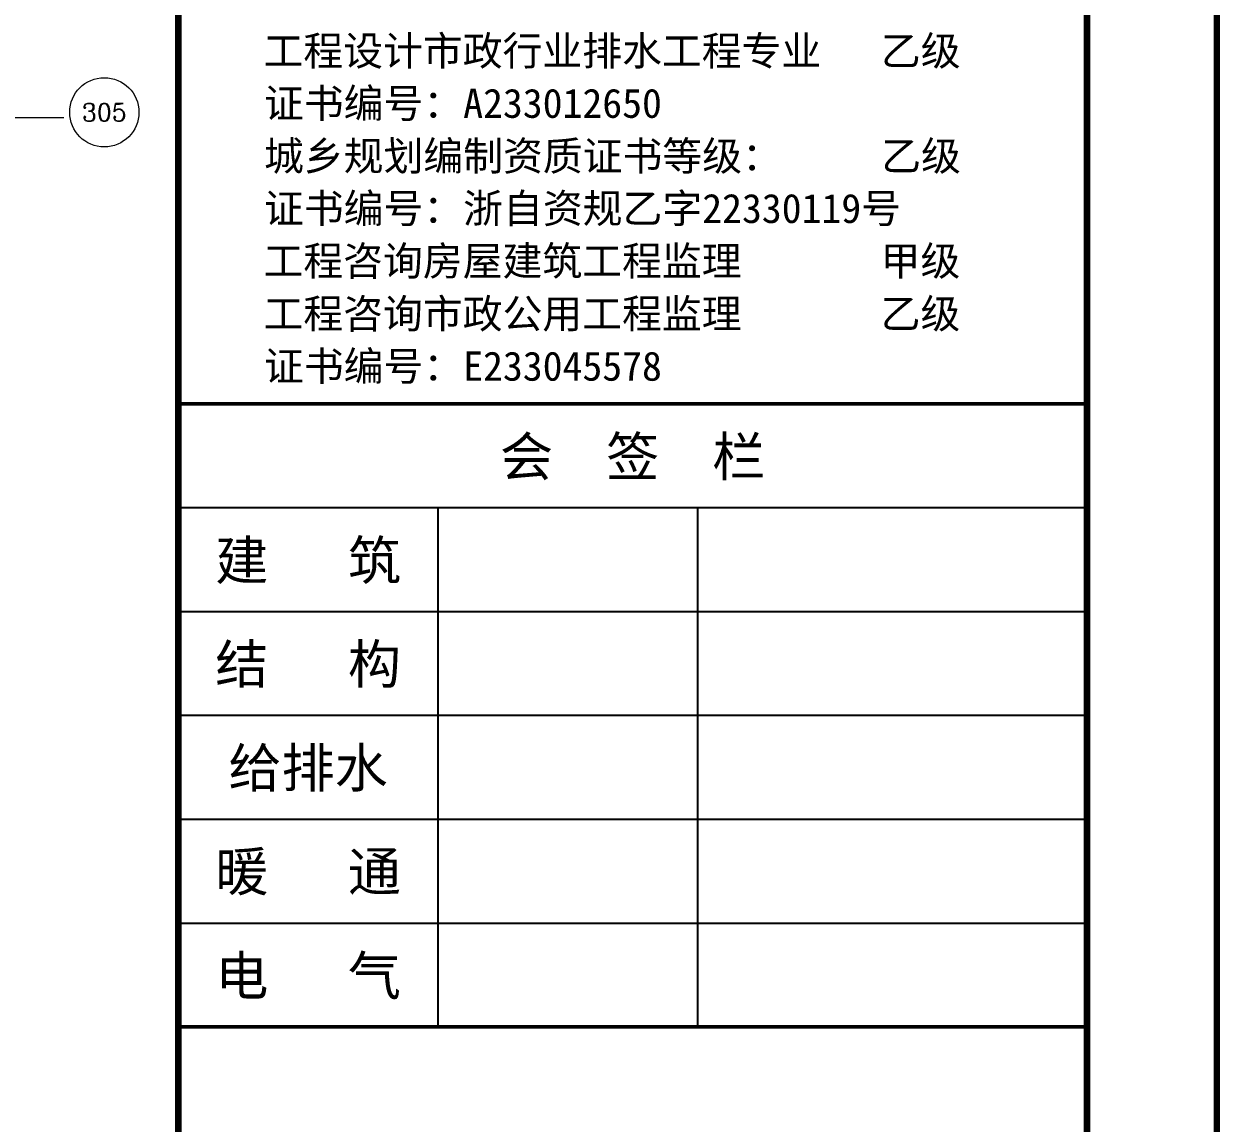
# Model space of a CAD drawing. Extents: x -1201378 to 2367219, y -619313 to 244905.
# Drawn here: x -78776 to -64954, y -195065 to -182363 of the extents above; entities that cross this region are included whole.
import ezdxf
from ezdxf.enums import TextEntityAlignment as Align

# ---------------------------------------------------------------- set-up
doc = ezdxf.new("R2010")
doc.units = 0
doc.header["$LTSCALE"] = 1000
doc.linetypes.add('CENTER', pattern=[2, 1.25, -0.25, 0.25, -0.25])
doc.layers.get('0').update_dxf_attribs({"linetype": 'CONTINUOUS'})
doc.layers.get('Defpoints').update_dxf_attribs({"linetype": 'CONTINUOUS'})
doc.layers.add('0-cxFrame', color=155, linetype='CONTINUOUS')
for name, color, linetype, lineweight in [('0-cxText', 131, 'CONTINUOUS', 25), ('S-axis', 111, 'CONTINUOUS', 0), ('S-dote', 5, 'CENTER', 0)]:
    doc.layers.add(name, color=color, linetype=linetype, lineweight=lineweight)
doc.styles.add('_TCH_AXIS', font='COMPLEX', dxfattribs={"bigfont": 'GBCBIG'})
doc.styles.add('cx_biaoti', font='')
doc.styles.add('cx_tuming', font='simhei.ttf')
doc.styles.add('cx_tuqian1', font='')
doc.styles.add('黑体', font='simhei.ttf', dxfattribs={"width": 0.8})
doc.styles.get('cx_biaoti').set_extended_font_data('SimSun')
doc.styles.get('cx_tuqian1').set_extended_font_data('SimSun')

# ---------------------------------------------------------------- blocks, each defined once
blk = doc.blocks.new('3#轴网')
at = {"layer": 'S-axis'}
blk.add_circle((-77846.7, -283383.9), 400, dxfattribs=at)
at = {"layer": 'S-dote'}
blk.add_line((-78316.2, -283448.2), (-273210.6, -283448.2), dxfattribs=at)
at = {"layer": 'S-axis', "style": '_TCH_AXIS'}
blk.add_text('305', height=206.28, dxfattribs=at).set_placement((-78107, -283487), (-77586.4, -283487), align=Align.FIT)
blk = doc.blocks.new('zjcx_lan_huiqian(Dragon)')
for p, q in [((-7000, -800), (0, -800)), ((-5000, -800), (-5000, -4800)), ((-3000, -800), (-3000, -4800)), ((-7000, -1600), (0, -1600)), ((-7000, -2400), (0, -2400)), ((-7000, -3200), (0, -3200)), ((-7000, -4000), (0, -4000))]:
    blk.add_line(p, q)
at = {"const_width": 30}
blk.add_lwpolyline([(-7000, 0), (0, 0)], dxfattribs=at)
blk.add_lwpolyline([(-7000, 0), (0, 0), (0, -4800), (-7000, -4800)], close=True, dxfattribs=at)
at = {"style": 'cx_biaoti'}
for s, p in [('会  签  栏', (-3500, -400)), ('建   筑', (-6000, -1200)), ('结   构', (-6000, -2000)), ('给排水', (-6000, -2800)), ('暖   通', (-6000, -3600)), ('电   气', (-6000, -4400))]:
    blk.add_text(s, height=300, dxfattribs=at).set_placement(p, align=Align.MIDDLE)
blk = doc.blocks.new('T-汇签(Dragon)')
at = {"layer": '0-cxFrame'}
blk.add_blockref('zjcx_lan_huiqian(Dragon)', (0, 0), dxfattribs=at)
blk = doc.blocks.new('zjcx_TT(Dragon)')
at = {"layer": '0-cxFrame', "const_width": 30}
blk.add_lwpolyline([(-7000, -10200.2), (0, -10200.2), (0, 0), (-7000, 0)], close=True, dxfattribs=at)
at = {"color": 7, "style": 'cx_biaoti'}
for s, p in [('工程设计市政行业排水工程专业   乙级', (-6343.7, -7593.5)), ('证书编号：A233012650', (-6339.9, -7997.3)), ('城乡规划编制资质证书等级：     乙级', (-6339.9, -8403.5)), ('证书编号：浙自资规乙字22330119号', (-6339.9, -8807.3)), ('工程咨询房屋建筑工程监理       甲级', (-6343.7, -9212.3)), ('工程咨询市政公用工程监理       乙级', (-6343.7, -9618.5)), ('证书编号：E233045578', (-6339.9, -10022.3))]:
    blk.add_text(s, height=225, dxfattribs=at).set_placement(p)
blk = doc.blocks.new('zjcx_T0(Dragon)')
at = {"layer": '0-cxFrame', "const_width": 50}
blk.add_lwpolyline([(0, 82100), (-7000, 82100), (-7000, 0), (0, 0)], close=True, dxfattribs=at)
at = {"layer": '0-cxFrame'}
for name, p in [('zjcx_TT(Dragon)', (0, 82100)), ('T-汇签(Dragon)', (0, 71899.8))]:
    blk.add_blockref(name, p, dxfattribs=at)
blk = doc.blocks.new('TK22.A0 L(Dragon)')
at = {"layer": '0-cxFrame', "color": 7, "const_width": 0.5}
blk.add_lwpolyline([(0, 0), (-1486, 0), (-1486, 841), (0, 841)], close=True, dxfattribs=at)
at = {"layer": '0-cxFrame', "const_width": 0.5}
for points in [[(-80, 10), (-1466, 10), (-1466, 831), (-80, 831)], [(-10, 10), (-80, 10), (-80, 831), (-10, 831)]]:
    blk.add_lwpolyline(points, close=True, dxfattribs=at)
at = {"layer": '0-cxFrame', "xscale": 0.009999999999999998, "yscale": 0.009999999999999998, "zscale": 0.009999999999999998}
blk.add_blockref('zjcx_T0(Dragon)', (-10, 10), dxfattribs=at)
at = {"style": '黑体', "flags": 4}
blk.add_attdef('图幅', text='', height=3.3, dxfattribs=at).set_placement((-40, 3), align=Align.RIGHT)
at = {"layer": '0-cxText', "flags": 4}
for tag, height, style, p in [('建设单位', 3.5, 'cx_tuming', (-45, 240)), ('项目名称', 3.5, 'cx_tuming', (-45, 210)), ('子项名称', 3.5, 'cx_tuming', (-45, 180)), ('工程编号', 3.3, 'cx_tuqian1', (-35, 165)), ('图名1', 3.5, 'cx_tuming', (-45, 87)), ('图名2', 3.5, 'cx_tuming', (-45, 79)), ('图名3', 3.5, 'cx_tuming', (-45, 71)), ('出图日期', 3.3, 'cx_tuqian1', (-39, 60)), ('专业', 3.3, 'cx_tuqian1', (-55, 52)), ('版次', 3.3, 'cx_tuqian1', (-20, 44)), ('图号', 3.3, 'cx_tuqian1', (-55, 44))]:
    blk.add_attdef(tag, text='', height=height, dxfattribs=dict(at, style=style)).set_placement(p, align=Align.MIDDLE)
at = {"layer": 'Defpoints', "color": 6, "flags": 4}
for tag, height, style, p in [('tufu', 3.3, '黑体', (-12, 12)), ('dwfname', 4, 'cx_tuqian1', (-80, 3))]:
    blk.add_attdef(tag, text='', height=height, dxfattribs=dict(at, style=style)).set_placement(p, align=Align.RIGHT)

msp = doc.modelspace()

# ---------------------------------------------------------------- block references
at = {"layer": '0-cxFrame', "xscale": 150, "yscale": 150, "zscale": 150}
msp.add_blockref('TK22.A0 L(Dragon)', (-64991.7, -296102.2), dxfattribs=at)
at = {"layer": 'S-axis'}
msp.add_blockref('3#轴网', (0, 100000), dxfattribs=at)

doc.saveas('drawing.dxf')
